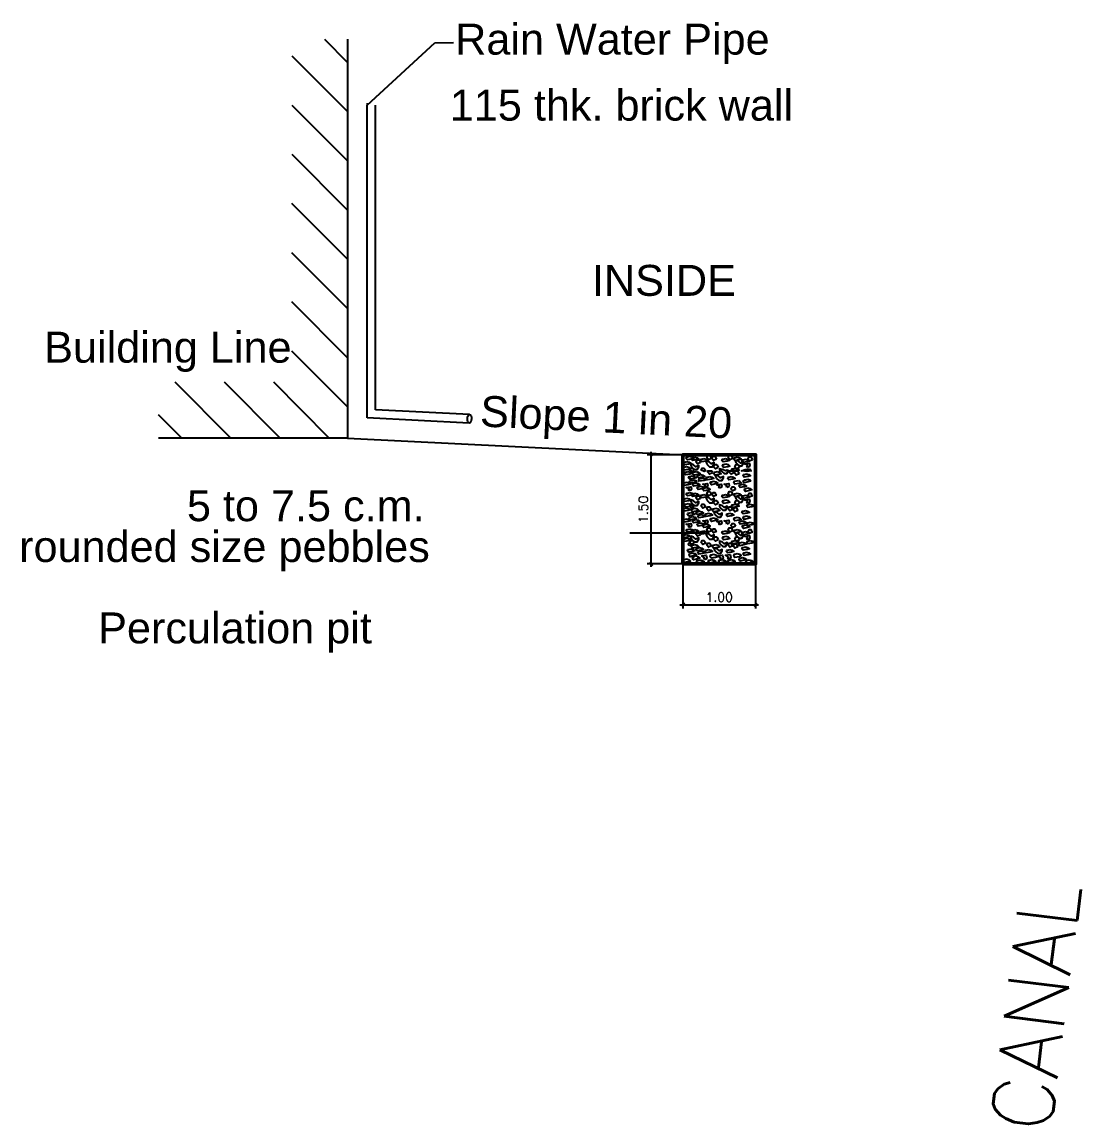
# Model space of a CAD drawing. Header units: metres. Extents: x 6804 to 7881, y 412 to 705.
# Drawn here: x 6924.41 to 6959.36, y 510.77 to 547.12 of the extents above; entities that cross this region are included whole.
import ezdxf

# ---------------------------------------------------------------- set-up
doc = ezdxf.new("R2010")
doc.units = ezdxf.units.M
doc.header["$LTSCALE"] = 5
doc.header["$PDSIZE"] = -1
doc.linetypes.add('CENTER', pattern=[2, 1.25, -0.25, 0.25, -0.25])
doc.layers.get('0').update_dxf_attribs({"color": 8, "linetype": 'CONTINUOUS'})
doc.layers.get('DEFPOINTS').update_dxf_attribs({"color": 8, "linetype": 'CONTINUOUS'})
doc.layers.add('FLOOR-GROUND', color=8, linetype='CONTINUOUS', lineweight=50)
doc.layers.add('S.NO', color=6, linetype='CONTINUOUS')
doc.styles.add('RS', font='romans.shx')
doc.styles.get("Standard").update_dxf_attribs({"font": 'arial.ttf'})
doc.dimstyles.new('my1', dxfattribs={"dimtxt": 0.3, "dimasz": 0.1, "dimexe": 0.12, "dimexo": 0.5, "dimgap": 0.1, "dimtad": 1, "dimtoh": 1, "dimzin": 3, "dimdsep": 46, "dimtxsty": 'RS', "dimblk": 'OBLIQUE', "dimcen": 0.09, "dimdle": 0.1, "dimclrd": 8, "dimclre": 8, "dimclrt": 4, "dimadec": 0, "dimazin": 0, "dimtfac": 1, "dimtofl": 0, "dimtmove": 0, "dimatfit": 3, "dimldrblk": 'OBLIQUE', "dimfxl": 0, "dimtolj": 1, "dimtzin": 0, "dimarcsym": 0})

# ---------------------------------------------------------------- blocks, each defined once
blk = doc.blocks.new('_Oblique')
at = {"color": 0, "linetype": 'ByBlock', "lineweight": -2}
blk.add_line((-0.5, -0.5), (0.5, 0.5), dxfattribs=at)
blk = doc.blocks.new('*D68')
at = {"color": 8, "lineweight": -2, "ltscale": 7}
for p, q in [((6946.221, 529.728), (6946.221, 527.776)), ((6948.621, 529.933), (6948.621, 527.776)), ((6946.121, 527.896), (6948.721, 527.896))]:
    blk.add_line(p, q, dxfattribs=at)
at = {"layer": 'DEFPOINTS', "color": 0, "ltscale": 7}
for p in [(6948.621, 530.433), (6946.221, 530.228), (6948.621, 527.896)]:
    blk.add_point(p, dxfattribs=at)
at = {"color": 8, "lineweight": -2, "ltscale": 7, "xscale": 0.1, "yscale": 0.1, "zscale": 0.1, "rotation": 180}
blk.add_blockref('_Oblique', (6946.221, 527.896), dxfattribs=at)
at = {"color": 8, "lineweight": -2, "ltscale": 7, "xscale": 0.1, "yscale": 0.1, "zscale": 0.1}
blk.add_blockref('_Oblique', (6948.621, 527.896), dxfattribs=at)
at = {"color": 4, "ltscale": 7, "insert": (6947.421, 528.146), "char_height": 0.3, "attachment_point": 5, "style": 'RS'}
blk.add_mtext('\\A1;1.00', dxfattribs=at)
blk = doc.blocks.new('*D69')
at = {"color": 8, "lineweight": -2, "ltscale": 7}
for p, q in [((6945.163, 532.943), (6945.163, 529.143)), ((6946.653, 532.843), (6945.043, 532.843)), ((6946.653, 529.243), (6945.043, 529.243))]:
    blk.add_line(p, q, dxfattribs=at)
at = {"layer": 'DEFPOINTS', "color": 0, "ltscale": 7}
for p in [(6947.153, 532.843), (6945.163, 529.243), (6947.153, 529.243)]:
    blk.add_point(p, dxfattribs=at)
at = {"color": 8, "lineweight": -2, "ltscale": 7, "xscale": 0.1, "yscale": 0.1, "zscale": 0.1}
for p, rotation in [((6945.163, 532.843), 90), ((6945.163, 529.243), 270)]:
    blk.add_blockref('_Oblique', p, dxfattribs=dict(at, rotation=rotation))
at = {"color": 4, "ltscale": 7, "insert": (6944.913, 531.043), "char_height": 0.3, "attachment_point": 5, "rotation": 90, "style": 'RS'}
blk.add_mtext('\\A1;1.50', dxfattribs=at)

msp = doc.modelspace()

# ---------------------------------------------------------------- hatches: boundary and pattern name
at = {"ltscale": 7}
h = msp.add_hatch(dxfattribs=at)
h.set_pattern_fill('ANSI31', scale=9.186134, angle=90, style=0)
h.set_pattern_definition([(135, (781.9542, 4306.9871), (-0.81194722, -0.81194722), [])])
h.paths.add_polyline_path([(6935.149, 546.551), (6933.311, 546.551), (6933.311, 535.234), (6928.912, 535.234), (6928.912, 533.397), (6935.149, 533.397)])

# ---------------------------------------------------------------- linework, layer by layer
at = {"color": 7, "ltscale": 7}
for p, q in [((6935.149, 546.551), (6935.149, 533.397)), ((6935.149, 533.397), (6928.912, 533.397)), ((6935.149, 533.397), (6946.221, 532.843)), ((6946.221, 529.243), (6946.221, 532.843)), ((6946.221, 532.843), (6948.561, 532.843)), ((6948.621, 529.243), (6948.621, 532.843)), ((6946.221, 529.243), (6948.561, 529.243))]:
    msp.add_line(p, q, dxfattribs=at)
at = {"color": 7}
for p, q in [((6935.796, 534.115), (6935.796, 544.376)), ((6935.796, 534.06), (6935.796, 544.376)), ((6936.078, 534.327), (6936.078, 544.376)), ((6939.168, 533.891), (6935.796, 534.06)), ((6939.182, 534.172), (6936.078, 534.327)), ((6946.475, 532.096), (6946.429, 532.132)), ((6946.475, 532.096), (6946.429, 532.06)), ((6946.948, 530.254), (6944.473, 530.254))]:
    msp.add_line(p, q, dxfattribs=at)
for points in [[(6946.356, 532.624), (6946.429, 532.602), (6946.489, 532.556), (6946.412, 532.534), (6946.28, 532.51), (6946.243, 532.556), (6946.26, 532.602), (6946.28, 532.602)], [(6946.356, 532.624), (6946.429, 532.602), (6946.489, 532.556), (6946.412, 532.534), (6946.28, 532.51), (6946.243, 532.556), (6946.26, 532.602), (6946.28, 532.602)], [(6946.446, 532.793), (6946.519, 532.771), (6946.579, 532.725), (6946.502, 532.703), (6946.37, 532.679), (6946.333, 532.725), (6946.35, 532.771), (6946.37, 532.771)], [(6946.446, 532.793), (6946.519, 532.771), (6946.579, 532.725), (6946.502, 532.703), (6946.37, 532.679), (6946.333, 532.725), (6946.35, 532.771), (6946.37, 532.771)], [(6946.615, 532.769), (6946.689, 532.747), (6946.748, 532.701), (6946.672, 532.679), (6946.539, 532.655), (6946.502, 532.701), (6946.519, 532.747), (6946.539, 532.747)], [(6946.615, 532.769), (6946.689, 532.747), (6946.748, 532.701), (6946.672, 532.679), (6946.539, 532.655), (6946.502, 532.701), (6946.519, 532.747), (6946.539, 532.747)], [(6946.804, 532.587), (6946.708, 532.543), (6946.652, 532.611), (6946.691, 532.679), (6946.748, 532.679), (6946.765, 532.657)], [(6946.804, 532.587), (6946.708, 532.543), (6946.652, 532.611), (6946.691, 532.679), (6946.748, 532.679), (6946.765, 532.657)], [(6946.917, 532.725), (6946.991, 532.703), (6947.05, 532.657), (6946.974, 532.635), (6946.841, 532.611), (6946.804, 532.657), (6946.821, 532.703), (6946.841, 532.703)], [(6946.917, 532.725), (6946.991, 532.703), (6947.05, 532.657), (6946.974, 532.635), (6946.841, 532.611), (6946.804, 532.657), (6946.821, 532.703), (6946.841, 532.703)], [(6947.027, 532.519), (6947.103, 532.451), (6947.196, 532.451), (6947.253, 532.541), (6947.253, 532.587), (6947.16, 532.541), (6947.084, 532.609), (6946.991, 532.633), (6946.991, 532.587), (6947.01, 532.541)], [(6947.027, 532.519), (6947.103, 532.451), (6947.196, 532.451), (6947.253, 532.541), (6947.253, 532.587), (6947.16, 532.541), (6947.084, 532.609), (6946.991, 532.633), (6946.991, 532.587), (6947.01, 532.541)], [(6947.16, 532.725), (6947.064, 532.681), (6947.007, 532.749), (6947.047, 532.817), (6947.103, 532.817), (6947.12, 532.795)], [(6947.16, 532.725), (6947.064, 532.681), (6947.007, 532.749), (6947.047, 532.817), (6947.103, 532.817), (6947.12, 532.795)], [(6947.329, 532.701), (6947.233, 532.657), (6947.177, 532.725), (6947.216, 532.793), (6947.273, 532.793), (6947.29, 532.771)], [(6947.329, 532.701), (6947.233, 532.657), (6947.177, 532.725), (6947.216, 532.793), (6947.273, 532.793), (6947.29, 532.771)], [(6947.623, 532.725), (6947.696, 532.703), (6947.755, 532.657), (6947.679, 532.635), (6947.546, 532.611), (6947.51, 532.657), (6947.527, 532.703), (6947.546, 532.703)], [(6947.623, 532.725), (6947.696, 532.703), (6947.755, 532.657), (6947.679, 532.635), (6947.546, 532.611), (6947.51, 532.657), (6947.527, 532.703), (6947.546, 532.703)], [(6947.865, 532.725), (6947.769, 532.681), (6947.713, 532.749), (6947.752, 532.817), (6947.809, 532.817), (6947.826, 532.795)], [(6947.865, 532.725), (6947.769, 532.681), (6947.713, 532.749), (6947.752, 532.817), (6947.809, 532.817), (6947.826, 532.795)], [(6948.018, 532.769), (6948.091, 532.747), (6948.15, 532.701), (6948.074, 532.679), (6947.941, 532.655), (6947.905, 532.701), (6947.922, 532.747), (6947.941, 532.747)], [(6948.018, 532.769), (6948.091, 532.747), (6948.15, 532.701), (6948.074, 532.679), (6947.941, 532.655), (6947.905, 532.701), (6947.922, 532.747), (6947.941, 532.747)], [(6947.998, 532.543), (6948.074, 532.475), (6948.167, 532.475), (6948.224, 532.565), (6948.224, 532.611), (6948.13, 532.565), (6948.054, 532.633), (6947.961, 532.657), (6947.961, 532.611), (6947.981, 532.565)], [(6947.998, 532.543), (6948.074, 532.475), (6948.167, 532.475), (6948.224, 532.565), (6948.224, 532.611), (6948.13, 532.565), (6948.054, 532.633), (6947.961, 532.657), (6947.961, 532.611), (6947.981, 532.565)], [(6948.283, 532.701), (6948.356, 532.679), (6948.415, 532.633), (6948.339, 532.611), (6948.207, 532.587), (6948.17, 532.633), (6948.187, 532.679), (6948.207, 532.679)], [(6948.283, 532.701), (6948.356, 532.679), (6948.415, 532.633), (6948.339, 532.611), (6948.207, 532.587), (6948.17, 532.633), (6948.187, 532.679), (6948.207, 532.679)], [(6948.353, 532.427), (6948.336, 532.473), (6948.353, 532.497), (6948.26, 532.541), (6948.41, 532.565), (6948.43, 532.497), (6948.41, 532.451)], [(6948.353, 532.427), (6948.336, 532.473), (6948.353, 532.497), (6948.26, 532.541), (6948.41, 532.565), (6948.43, 532.497), (6948.41, 532.451)], [(6948.519, 532.679), (6948.423, 532.635), (6948.367, 532.703), (6948.406, 532.771), (6948.463, 532.771), (6948.48, 532.749)], [(6948.519, 532.679), (6948.423, 532.635), (6948.367, 532.703), (6948.406, 532.771), (6948.463, 532.771), (6948.48, 532.749)], [(6946.338, 532.452), (6946.412, 532.431), (6946.471, 532.385), (6946.395, 532.363), (6946.262, 532.339), (6946.225, 532.385), (6946.242, 532.431), (6946.262, 532.431)], [(6946.389, 532.297), (6946.463, 532.275), (6946.522, 532.229), (6946.446, 532.207), (6946.313, 532.183), (6946.276, 532.229), (6946.293, 532.275), (6946.313, 532.275)], [(6946.595, 532.313), (6946.54, 532.289), (6946.443, 532.337), (6946.483, 532.405), (6946.539, 532.405), (6946.556, 532.383)], [(6946.595, 532.313), (6946.54, 532.289), (6946.443, 532.337), (6946.483, 532.405), (6946.539, 532.405), (6946.556, 532.383)], [(6946.519, 532.427), (6946.595, 532.359), (6946.689, 532.359), (6946.745, 532.449), (6946.745, 532.495), (6946.652, 532.449), (6946.576, 532.517), (6946.483, 532.541), (6946.483, 532.495), (6946.502, 532.449)], [(6946.519, 532.427), (6946.595, 532.359), (6946.689, 532.359), (6946.745, 532.449), (6946.745, 532.495), (6946.652, 532.449), (6946.576, 532.517), (6946.483, 532.541), (6946.483, 532.495), (6946.502, 532.449)], [(6946.656, 532.287), (6946.729, 532.265), (6946.788, 532.219), (6946.712, 532.197), (6946.579, 532.173), (6946.543, 532.219), (6946.56, 532.265), (6946.579, 532.265)], [(6946.656, 532.287), (6946.729, 532.265), (6946.788, 532.219), (6946.712, 532.197), (6946.579, 532.173), (6946.543, 532.219), (6946.56, 532.265), (6946.579, 532.265)], [(6946.808, 532.197), (6946.881, 532.175), (6946.941, 532.129), (6946.864, 532.107), (6946.732, 532.083), (6946.695, 532.129), (6946.712, 532.175), (6946.732, 532.175)], [(6946.808, 532.197), (6946.881, 532.175), (6946.941, 532.129), (6946.864, 532.107), (6946.732, 532.083), (6946.695, 532.129), (6946.712, 532.175), (6946.732, 532.175)], [(6946.974, 532.313), (6946.918, 532.289), (6946.821, 532.337), (6946.861, 532.405), (6946.917, 532.405), (6946.934, 532.383)], [(6946.974, 532.313), (6946.918, 532.289), (6946.821, 532.337), (6946.861, 532.405), (6946.917, 532.405), (6946.934, 532.383)], [(6947.2, 532.243), (6947.104, 532.199), (6947.048, 532.267), (6947.047, 532.315), (6947.103, 532.315), (6947.161, 532.313)], [(6947.2, 532.243), (6947.104, 532.199), (6947.048, 532.267), (6947.047, 532.315), (6947.103, 532.315), (6947.161, 532.313)], [(6947.388, 532.427), (6947.292, 532.383), (6947.236, 532.451), (6947.276, 532.519), (6947.332, 532.519), (6947.349, 532.497)], [(6947.388, 532.427), (6947.292, 532.383), (6947.236, 532.451), (6947.276, 532.519), (6947.332, 532.519), (6947.349, 532.497)], [(6947.353, 532.287), (6947.426, 532.265), (6947.485, 532.219), (6947.409, 532.197), (6947.276, 532.173), (6947.24, 532.219), (6947.257, 532.265), (6947.276, 532.265)], [(6947.353, 532.287), (6947.426, 532.265), (6947.485, 532.219), (6947.409, 532.197), (6947.276, 532.173), (6947.24, 532.219), (6947.257, 532.265), (6947.276, 532.265)], [(6947.502, 532.289), (6947.578, 532.221), (6947.672, 532.221), (6947.728, 532.311), (6947.687, 532.337), (6947.635, 532.311), (6947.518, 532.359), (6947.425, 532.383), (6947.425, 532.337), (6947.485, 532.311)], [(6947.502, 532.289), (6947.578, 532.221), (6947.672, 532.221), (6947.728, 532.311), (6947.687, 532.337), (6947.635, 532.311), (6947.518, 532.359), (6947.425, 532.383), (6947.425, 532.337), (6947.485, 532.311)], [(6947.642, 532.541), (6947.716, 532.519), (6947.775, 532.473), (6947.699, 532.451), (6947.566, 532.427), (6947.529, 532.473), (6947.546, 532.519), (6947.566, 532.519)], [(6947.642, 532.541), (6947.716, 532.519), (6947.775, 532.473), (6947.699, 532.451), (6947.566, 532.427), (6947.529, 532.473), (6947.546, 532.519), (6947.566, 532.519)], [(6947.906, 532.243), (6947.81, 532.199), (6947.753, 532.267), (6947.752, 532.315), (6947.809, 532.315), (6947.866, 532.313)], [(6947.906, 532.243), (6947.81, 532.199), (6947.753, 532.267), (6947.752, 532.315), (6947.809, 532.315), (6947.866, 532.313)], [(6947.941, 532.405), (6948.015, 532.383), (6948.074, 532.337), (6947.998, 532.315), (6947.906, 532.311), (6947.829, 532.337), (6947.845, 532.383), (6947.865, 532.383)], [(6947.941, 532.405), (6948.015, 532.383), (6948.074, 532.337), (6947.998, 532.315), (6947.906, 532.311), (6947.829, 532.337), (6947.845, 532.383), (6947.865, 532.383)], [(6948.075, 532.219), (6947.979, 532.175), (6947.923, 532.243), (6947.962, 532.311), (6948.019, 532.311), (6948.036, 532.289)], [(6948.075, 532.219), (6947.979, 532.175), (6947.923, 532.243), (6947.962, 532.311), (6948.019, 532.311), (6948.036, 532.289)], [(6948.094, 532.427), (6947.998, 532.383), (6947.941, 532.451), (6947.981, 532.519), (6948.037, 532.519), (6948.054, 532.497)], [(6948.094, 532.427), (6947.998, 532.383), (6947.941, 532.451), (6947.981, 532.519), (6948.037, 532.519), (6948.054, 532.497)], [(6948.376, 532.382), (6948.449, 532.36), (6948.374, 532.337), (6948.473, 532.312), (6948.34, 532.288), (6948.158, 532.314), (6948.28, 532.36), (6948.299, 532.36)], [(6948.323, 532.219), (6948.397, 532.197), (6948.456, 532.151), (6948.38, 532.129), (6948.247, 532.105), (6948.21, 532.151), (6948.227, 532.197), (6948.247, 532.197)], [(6948.323, 532.219), (6948.397, 532.197), (6948.456, 532.151), (6948.38, 532.129), (6948.247, 532.105), (6948.21, 532.151), (6948.227, 532.197), (6948.247, 532.197)], [(6946.34, 531.943), (6946.413, 531.921), (6946.472, 531.875), (6946.396, 531.853), (6946.263, 531.829), (6946.227, 531.875), (6946.244, 531.921), (6946.263, 531.921)], [(6946.523, 532.151), (6946.596, 532.129), (6946.656, 532.083), (6946.579, 532.061), (6946.447, 532.037), (6946.41, 532.083), (6946.427, 532.129), (6946.447, 532.129)], [(6946.523, 532.151), (6946.596, 532.129), (6946.656, 532.083), (6946.579, 532.061), (6946.447, 532.037), (6946.41, 532.083), (6946.427, 532.129), (6946.447, 532.129)], [(6946.579, 532.017), (6946.653, 531.995), (6946.672, 531.949), (6946.595, 531.927), (6946.463, 531.903), (6946.426, 531.949), (6946.484, 531.995), (6946.503, 531.995)], [(6946.579, 532.017), (6946.653, 531.995), (6946.672, 531.949), (6946.595, 531.927), (6946.463, 531.903), (6946.426, 531.949), (6946.484, 531.995), (6946.503, 531.995)], [(6946.652, 531.923), (6946.725, 531.901), (6946.785, 531.855), (6946.708, 531.833), (6946.576, 531.809), (6946.539, 531.855), (6946.556, 531.901), (6946.576, 531.901)], [(6946.652, 531.923), (6946.725, 531.901), (6946.785, 531.855), (6946.708, 531.833), (6946.576, 531.809), (6946.539, 531.855), (6946.556, 531.901), (6946.576, 531.901)], [(6946.864, 532.083), (6946.938, 532.061), (6946.997, 532.015), (6946.921, 531.993), (6946.748, 531.969), (6946.752, 532.015), (6946.769, 532.061), (6946.788, 532.061)], [(6946.864, 532.083), (6946.938, 532.061), (6946.997, 532.015), (6946.921, 531.993), (6946.748, 531.969), (6946.752, 532.015), (6946.769, 532.061), (6946.788, 532.061)], [(6946.971, 531.763), (6946.954, 531.809), (6946.971, 531.833), (6946.878, 531.877), (6947.027, 531.901), (6947.047, 531.833), (6947.027, 531.787)], [(6946.971, 531.763), (6946.954, 531.809), (6946.971, 531.833), (6946.878, 531.877), (6947.027, 531.901), (6947.047, 531.833), (6947.027, 531.787)], [(6947.107, 532.129), (6947.181, 532.107), (6947.24, 532.061), (6947.164, 532.039), (6947.031, 532.015), (6946.994, 532.061), (6947.011, 532.107), (6947.031, 532.107)], [(6947.107, 532.129), (6947.181, 532.107), (6947.24, 532.061), (6947.164, 532.039), (6947.031, 532.015), (6946.994, 532.061), (6947.011, 532.107), (6947.031, 532.107)], [(6947.236, 531.971), (6947.309, 531.949), (6947.369, 531.903), (6947.292, 531.881), (6947.16, 531.857), (6947.123, 531.903), (6947.14, 531.949), (6947.16, 531.949)], [(6947.236, 531.971), (6947.309, 531.949), (6947.369, 531.903), (6947.292, 531.881), (6947.16, 531.857), (6947.123, 531.903), (6947.14, 531.949), (6947.16, 531.949)], [(6947.333, 532.061), (6947.409, 531.993), (6947.502, 531.993), (6947.559, 532.083), (6947.559, 532.129), (6947.466, 532.083), (6947.389, 532.151), (6947.296, 532.175), (6947.296, 532.129), (6947.316, 532.083)], [(6947.333, 532.061), (6947.409, 531.993), (6947.502, 531.993), (6947.559, 532.083), (6947.559, 532.129), (6947.466, 532.083), (6947.389, 532.151), (6947.296, 532.175), (6947.296, 532.129), (6947.316, 532.083)], [(6947.429, 531.74), (6947.412, 531.786), (6947.429, 531.81), (6947.336, 531.854), (6947.485, 531.878), (6947.505, 531.81), (6947.485, 531.764)], [(6947.429, 531.74), (6947.412, 531.786), (6947.429, 531.81), (6947.336, 531.854), (6947.485, 531.878), (6947.505, 531.81), (6947.485, 531.764)], [(6947.676, 531.763), (6947.659, 531.809), (6947.676, 531.833), (6947.583, 531.877), (6947.733, 531.901), (6947.752, 531.833), (6947.733, 531.787)], [(6947.676, 531.763), (6947.659, 531.809), (6947.676, 531.833), (6947.583, 531.877), (6947.733, 531.901), (6947.752, 531.833), (6947.733, 531.787)], [(6947.813, 532.129), (6947.886, 532.107), (6947.945, 532.061), (6947.869, 532.039), (6947.736, 532.015), (6947.7, 532.061), (6947.717, 532.107), (6947.736, 532.107)], [(6947.813, 532.129), (6947.886, 532.107), (6947.945, 532.061), (6947.869, 532.039), (6947.736, 532.015), (6947.7, 532.061), (6947.717, 532.107), (6947.736, 532.107)], [(6948.058, 531.991), (6948.091, 531.969), (6948.15, 531.923), (6948.074, 531.901), (6947.941, 531.877), (6947.905, 531.923), (6947.922, 531.969), (6947.941, 531.969)], [(6948.058, 531.991), (6948.091, 531.969), (6948.15, 531.923), (6948.074, 531.901), (6947.941, 531.877), (6947.905, 531.923), (6947.922, 531.969), (6947.941, 531.969)], [(6948.187, 531.879), (6948.26, 531.857), (6948.32, 531.811), (6948.243, 531.789), (6948.111, 531.765), (6948.074, 531.811), (6948.091, 531.857), (6948.111, 531.857)], [(6948.187, 531.879), (6948.26, 531.857), (6948.32, 531.811), (6948.243, 531.789), (6948.111, 531.765), (6948.074, 531.811), (6948.091, 531.857), (6948.111, 531.857)], [(6948.36, 532.037), (6948.433, 532.015), (6948.452, 531.969), (6948.376, 531.947), (6948.243, 531.923), (6948.207, 531.969), (6948.264, 532.015), (6948.284, 532.015)], [(6948.36, 532.037), (6948.433, 532.015), (6948.452, 531.969), (6948.376, 531.947), (6948.243, 531.923), (6948.207, 531.969), (6948.264, 532.015), (6948.284, 532.015)], [(6946.423, 531.65), (6946.406, 531.696), (6946.423, 531.72), (6946.33, 531.763), (6946.48, 531.787), (6946.5, 531.72), (6946.48, 531.674)], [(6946.423, 531.65), (6946.406, 531.696), (6946.423, 531.72), (6946.33, 531.763), (6946.48, 531.787), (6946.5, 531.72), (6946.48, 531.674)], [(6946.446, 531.604), (6946.519, 531.582), (6946.579, 531.536), (6946.502, 531.514), (6946.37, 531.49), (6946.333, 531.536), (6946.35, 531.582), (6946.37, 531.582)], [(6946.446, 531.604), (6946.519, 531.582), (6946.579, 531.536), (6946.502, 531.514), (6946.37, 531.49), (6946.333, 531.536), (6946.35, 531.582), (6946.37, 531.582)], [(6946.615, 531.58), (6946.689, 531.558), (6946.748, 531.512), (6946.672, 531.49), (6946.539, 531.466), (6946.502, 531.512), (6946.519, 531.558), (6946.539, 531.558)], [(6946.615, 531.58), (6946.689, 531.558), (6946.748, 531.512), (6946.672, 531.49), (6946.539, 531.466), (6946.502, 531.512), (6946.519, 531.558), (6946.539, 531.558)], [(6946.804, 531.398), (6946.708, 531.354), (6946.652, 531.422), (6946.691, 531.49), (6946.748, 531.49), (6946.765, 531.468)], [(6946.804, 531.398), (6946.708, 531.354), (6946.652, 531.422), (6946.691, 531.49), (6946.748, 531.49), (6946.765, 531.468)], [(6946.804, 531.811), (6946.878, 531.789), (6946.937, 531.743), (6946.861, 531.722), (6946.728, 531.698), (6946.691, 531.743), (6946.708, 531.789), (6946.728, 531.789)], [(6946.804, 531.811), (6946.878, 531.789), (6946.937, 531.743), (6946.861, 531.722), (6946.728, 531.698), (6946.691, 531.743), (6946.708, 531.789), (6946.728, 531.789)], [(6946.917, 531.536), (6946.991, 531.514), (6947.05, 531.468), (6946.974, 531.446), (6946.841, 531.422), (6946.804, 531.468), (6946.821, 531.514), (6946.841, 531.514)], [(6946.917, 531.536), (6946.991, 531.514), (6947.05, 531.468), (6946.974, 531.446), (6946.841, 531.422), (6946.804, 531.468), (6946.821, 531.514), (6946.841, 531.514)], [(6946.993, 531.765), (6947.067, 531.743), (6947.126, 531.698), (6947.05, 531.676), (6946.917, 531.652), (6946.88, 531.698), (6946.897, 531.743), (6946.917, 531.743)], [(6946.993, 531.765), (6947.067, 531.743), (6947.126, 531.698), (6947.05, 531.676), (6946.917, 531.652), (6946.88, 531.698), (6946.897, 531.743), (6946.917, 531.743)], [(6947.16, 531.536), (6947.064, 531.492), (6947.007, 531.56), (6947.047, 531.628), (6947.103, 531.628), (6947.12, 531.606)], [(6947.16, 531.536), (6947.064, 531.492), (6947.007, 531.56), (6947.047, 531.628), (6947.103, 531.628), (6947.12, 531.606)], [(6947.329, 531.512), (6947.233, 531.468), (6947.177, 531.536), (6947.216, 531.604), (6947.273, 531.604), (6947.29, 531.582)], [(6947.329, 531.512), (6947.233, 531.468), (6947.177, 531.536), (6947.216, 531.604), (6947.273, 531.604), (6947.29, 531.582)], [(6947.623, 531.536), (6947.696, 531.514), (6947.755, 531.468), (6947.679, 531.446), (6947.546, 531.422), (6947.51, 531.468), (6947.527, 531.514), (6947.546, 531.514)], [(6947.623, 531.536), (6947.696, 531.514), (6947.755, 531.468), (6947.679, 531.446), (6947.546, 531.422), (6947.51, 531.468), (6947.527, 531.514), (6947.546, 531.514)], [(6947.865, 531.536), (6947.769, 531.492), (6947.713, 531.56), (6947.752, 531.628), (6947.809, 531.628), (6947.826, 531.606)], [(6947.865, 531.536), (6947.769, 531.492), (6947.713, 531.56), (6947.752, 531.628), (6947.809, 531.628), (6947.826, 531.606)], [(6947.961, 531.696), (6947.865, 531.652), (6947.809, 531.72), (6947.848, 531.787), (6947.905, 531.787), (6947.922, 531.765)], [(6947.961, 531.696), (6947.865, 531.652), (6947.809, 531.72), (6947.848, 531.787), (6947.905, 531.787), (6947.922, 531.765)], [(6948.018, 531.58), (6948.091, 531.558), (6948.15, 531.512), (6948.074, 531.49), (6947.941, 531.466), (6947.905, 531.512), (6947.922, 531.558), (6947.941, 531.558)], [(6948.018, 531.58), (6948.091, 531.558), (6948.15, 531.512), (6948.074, 531.49), (6947.941, 531.466), (6947.905, 531.512), (6947.922, 531.558), (6947.941, 531.558)], [(6947.998, 531.354), (6948.074, 531.286), (6948.167, 531.286), (6948.224, 531.376), (6948.224, 531.422), (6948.13, 531.376), (6948.054, 531.444), (6947.961, 531.468), (6947.961, 531.422), (6947.981, 531.376)], [(6947.998, 531.354), (6948.074, 531.286), (6948.167, 531.286), (6948.224, 531.376), (6948.224, 531.422), (6948.13, 531.376), (6948.054, 531.444), (6947.961, 531.468), (6947.961, 531.422), (6947.981, 531.376)], [(6948.283, 531.512), (6948.356, 531.49), (6948.415, 531.444), (6948.339, 531.422), (6948.207, 531.398), (6948.17, 531.444), (6948.187, 531.49), (6948.207, 531.49)], [(6948.283, 531.512), (6948.356, 531.49), (6948.415, 531.444), (6948.339, 531.422), (6948.207, 531.398), (6948.17, 531.444), (6948.187, 531.49), (6948.207, 531.49)], [(6948.363, 531.751), (6948.436, 531.729), (6948.496, 531.683), (6948.42, 531.661), (6948.287, 531.637), (6948.25, 531.683), (6948.267, 531.729), (6948.287, 531.729)], [(6948.519, 531.49), (6948.423, 531.446), (6948.367, 531.514), (6948.406, 531.582), (6948.463, 531.582), (6948.48, 531.56)], [(6948.519, 531.49), (6948.423, 531.446), (6948.367, 531.514), (6948.406, 531.582), (6948.463, 531.582), (6948.48, 531.56)], [(6946.355, 531.414), (6946.429, 531.392), (6946.488, 531.346), (6946.412, 531.324), (6946.279, 531.3), (6946.243, 531.346), (6946.259, 531.392), (6946.279, 531.392)], [(6946.355, 531.414), (6946.429, 531.392), (6946.488, 531.346), (6946.412, 531.324), (6946.279, 531.3), (6946.243, 531.346), (6946.259, 531.392), (6946.279, 531.392)], [(6946.392, 531.232), (6946.465, 531.21), (6946.525, 531.164), (6946.449, 531.142), (6946.316, 531.118), (6946.279, 531.164), (6946.296, 531.21), (6946.316, 531.21)], [(6946.392, 531.232), (6946.465, 531.21), (6946.525, 531.164), (6946.449, 531.142), (6946.316, 531.118), (6946.279, 531.164), (6946.296, 531.21), (6946.316, 531.21)], [(6946.595, 531.124), (6946.5, 531.08), (6946.443, 531.148), (6946.483, 531.216), (6946.539, 531.216), (6946.556, 531.194)], [(6946.595, 531.124), (6946.5, 531.08), (6946.443, 531.148), (6946.483, 531.216), (6946.539, 531.216), (6946.556, 531.194)], [(6946.519, 531.238), (6946.595, 531.17), (6946.689, 531.17), (6946.745, 531.26), (6946.745, 531.306), (6946.652, 531.26), (6946.576, 531.328), (6946.483, 531.352), (6946.483, 531.306), (6946.502, 531.26)], [(6946.519, 531.238), (6946.595, 531.17), (6946.689, 531.17), (6946.745, 531.26), (6946.745, 531.306), (6946.652, 531.26), (6946.576, 531.328), (6946.483, 531.352), (6946.483, 531.306), (6946.502, 531.26)], [(6946.974, 531.124), (6946.878, 531.08), (6946.821, 531.148), (6946.861, 531.216), (6946.917, 531.216), (6946.934, 531.194)], [(6946.974, 531.124), (6946.878, 531.08), (6946.821, 531.148), (6946.861, 531.216), (6946.917, 531.216), (6946.934, 531.194)], [(6947.027, 531.33), (6947.103, 531.262), (6947.196, 531.262), (6947.253, 531.352), (6947.253, 531.398), (6947.16, 531.352), (6947.084, 531.42), (6946.991, 531.444), (6946.991, 531.398), (6947.01, 531.352)], [(6947.027, 531.33), (6947.103, 531.262), (6947.196, 531.262), (6947.253, 531.352), (6947.253, 531.398), (6947.16, 531.352), (6947.084, 531.42), (6946.991, 531.444), (6946.991, 531.398), (6947.01, 531.352)], [(6947.16, 531.034), (6947.064, 530.99), (6947.007, 531.058), (6947.047, 531.126), (6947.103, 531.126), (6947.12, 531.104)], [(6947.16, 531.034), (6947.064, 530.99), (6947.007, 531.058), (6947.047, 531.126), (6947.103, 531.126), (6947.12, 531.104)], [(6947.388, 531.238), (6947.292, 531.194), (6947.236, 531.262), (6947.276, 531.33), (6947.332, 531.33), (6947.349, 531.308)], [(6947.388, 531.238), (6947.292, 531.194), (6947.236, 531.262), (6947.276, 531.33), (6947.332, 531.33), (6947.349, 531.308)], [(6947.462, 531.08), (6947.538, 531.012), (6947.631, 531.012), (6947.687, 531.102), (6947.687, 531.148), (6947.594, 531.102), (6947.518, 531.17), (6947.425, 531.194), (6947.425, 531.148), (6947.445, 531.102)], [(6947.462, 531.08), (6947.538, 531.012), (6947.631, 531.012), (6947.687, 531.102), (6947.687, 531.148), (6947.594, 531.102), (6947.518, 531.17), (6947.425, 531.194), (6947.425, 531.148), (6947.445, 531.102)], [(6947.642, 531.352), (6947.716, 531.33), (6947.775, 531.284), (6947.699, 531.262), (6947.566, 531.238), (6947.529, 531.284), (6947.546, 531.33), (6947.566, 531.33)], [(6947.642, 531.352), (6947.716, 531.33), (6947.775, 531.284), (6947.699, 531.262), (6947.566, 531.238), (6947.529, 531.284), (6947.546, 531.33), (6947.566, 531.33)], [(6947.865, 531.034), (6947.769, 530.99), (6947.713, 531.058), (6947.752, 531.126), (6947.809, 531.126), (6947.826, 531.104)], [(6947.865, 531.034), (6947.769, 530.99), (6947.713, 531.058), (6947.752, 531.126), (6947.809, 531.126), (6947.826, 531.104)], [(6947.941, 531.216), (6948.015, 531.194), (6948.074, 531.148), (6947.998, 531.126), (6947.865, 531.102), (6947.829, 531.148), (6947.845, 531.194), (6947.865, 531.194)], [(6947.941, 531.216), (6948.015, 531.194), (6948.074, 531.148), (6947.998, 531.126), (6947.865, 531.102), (6947.829, 531.148), (6947.845, 531.194), (6947.865, 531.194)], [(6948.035, 531.01), (6947.939, 530.966), (6947.882, 531.034), (6947.922, 531.102), (6947.978, 531.102), (6947.995, 531.08)], [(6948.035, 531.01), (6947.939, 530.966), (6947.882, 531.034), (6947.922, 531.102), (6947.978, 531.102), (6947.995, 531.08)], [(6948.094, 531.238), (6947.998, 531.194), (6947.941, 531.262), (6947.981, 531.33), (6948.037, 531.33), (6948.054, 531.308)], [(6948.094, 531.238), (6947.998, 531.194), (6947.941, 531.262), (6947.981, 531.33), (6948.037, 531.33), (6948.054, 531.308)], [(6948.353, 531.238), (6948.336, 531.284), (6948.353, 531.308), (6948.26, 531.352), (6948.41, 531.376), (6948.43, 531.308), (6948.41, 531.262)], [(6948.353, 531.238), (6948.336, 531.284), (6948.353, 531.308), (6948.26, 531.352), (6948.41, 531.376), (6948.43, 531.308), (6948.41, 531.262)], [(6948.446, 531.216), (6948.519, 531.194), (6948.578, 531.148), (6948.502, 531.126), (6948.369, 531.102), (6948.333, 531.148), (6948.35, 531.194), (6948.369, 531.194)], [(6948.446, 531.216), (6948.519, 531.194), (6948.578, 531.148), (6948.502, 531.126), (6948.369, 531.102), (6948.333, 531.148), (6948.35, 531.194), (6948.369, 531.194)], [(6946.336, 531.096), (6946.409, 531.074), (6946.468, 531.028), (6946.392, 531.006), (6946.259, 530.982), (6946.223, 531.028), (6946.24, 531.074), (6946.259, 531.074)], [(6946.342, 530.736), (6946.416, 530.714), (6946.475, 530.668), (6946.399, 530.646), (6946.266, 530.622), (6946.229, 530.668), (6946.246, 530.714), (6946.266, 530.714)], [(6946.483, 530.942), (6946.556, 530.92), (6946.615, 530.874), (6946.539, 530.852), (6946.406, 530.828), (6946.37, 530.874), (6946.387, 530.92), (6946.406, 530.92)], [(6946.483, 530.942), (6946.556, 530.92), (6946.615, 530.874), (6946.539, 530.852), (6946.406, 530.828), (6946.37, 530.874), (6946.387, 530.92), (6946.406, 530.92)], [(6946.539, 530.808), (6946.612, 530.786), (6946.672, 530.74), (6946.595, 530.718), (6946.463, 530.694), (6946.426, 530.74), (6946.443, 530.786), (6946.463, 530.786)], [(6946.539, 530.808), (6946.612, 530.786), (6946.672, 530.74), (6946.595, 530.718), (6946.463, 530.694), (6946.426, 530.74), (6946.443, 530.786), (6946.463, 530.786)], [(6946.615, 531.078), (6946.689, 531.056), (6946.748, 531.01), (6946.672, 530.988), (6946.539, 530.964), (6946.502, 531.01), (6946.519, 531.056), (6946.539, 531.056)], [(6946.615, 531.078), (6946.689, 531.056), (6946.748, 531.01), (6946.672, 530.988), (6946.539, 530.964), (6946.502, 531.01), (6946.519, 531.056), (6946.539, 531.056)], [(6946.768, 530.988), (6946.841, 530.966), (6946.9, 530.92), (6946.824, 530.898), (6946.691, 530.874), (6946.655, 530.92), (6946.672, 530.966), (6946.691, 530.966)], [(6946.768, 530.988), (6946.841, 530.966), (6946.9, 530.92), (6946.824, 530.898), (6946.691, 530.874), (6946.655, 530.92), (6946.672, 530.966), (6946.691, 530.966)], [(6946.824, 530.874), (6946.897, 530.852), (6946.957, 530.806), (6946.88, 530.784), (6946.748, 530.76), (6946.711, 530.806), (6946.728, 530.852), (6946.748, 530.852)], [(6946.824, 530.874), (6946.897, 530.852), (6946.957, 530.806), (6946.88, 530.784), (6946.748, 530.76), (6946.711, 530.806), (6946.728, 530.852), (6946.748, 530.852)], [(6947.067, 530.92), (6947.14, 530.898), (6947.199, 530.852), (6947.123, 530.83), (6946.991, 530.806), (6946.954, 530.852), (6946.971, 530.898), (6946.991, 530.898)], [(6947.067, 530.92), (6947.14, 530.898), (6947.199, 530.852), (6947.123, 530.83), (6946.991, 530.806), (6946.954, 530.852), (6946.971, 530.898), (6946.991, 530.898)], [(6947.236, 530.762), (6947.309, 530.74), (6947.369, 530.694), (6947.292, 530.672), (6947.16, 530.648), (6947.123, 530.694), (6947.14, 530.74), (6947.16, 530.74)], [(6947.236, 530.762), (6947.309, 530.74), (6947.369, 530.694), (6947.292, 530.672), (6947.16, 530.648), (6947.123, 530.694), (6947.14, 530.74), (6947.16, 530.74)], [(6947.312, 531.078), (6947.386, 531.056), (6947.445, 531.01), (6947.369, 530.988), (6947.236, 530.964), (6947.199, 531.01), (6947.216, 531.056), (6947.236, 531.056)], [(6947.312, 531.078), (6947.386, 531.056), (6947.445, 531.01), (6947.369, 530.988), (6947.236, 530.964), (6947.199, 531.01), (6947.216, 531.056), (6947.236, 531.056)], [(6947.292, 530.852), (6947.369, 530.784), (6947.462, 530.784), (6947.518, 530.874), (6947.518, 530.92), (6947.425, 530.874), (6947.349, 530.942), (6947.256, 530.966), (6947.256, 530.92), (6947.276, 530.874)], [(6947.292, 530.852), (6947.369, 530.784), (6947.462, 530.784), (6947.518, 530.874), (6947.518, 530.92), (6947.425, 530.874), (6947.349, 530.942), (6947.256, 530.966), (6947.256, 530.92), (6947.276, 530.874)], [(6947.772, 530.92), (6947.845, 530.898), (6947.905, 530.852), (6947.829, 530.83), (6947.696, 530.806), (6947.659, 530.852), (6947.676, 530.898), (6947.696, 530.898)], [(6947.772, 530.92), (6947.845, 530.898), (6947.905, 530.852), (6947.829, 530.83), (6947.696, 530.806), (6947.659, 530.852), (6947.676, 530.898), (6947.696, 530.898)], [(6948.018, 530.782), (6948.091, 530.76), (6948.15, 530.714), (6948.074, 530.692), (6947.941, 530.668), (6947.905, 530.714), (6947.922, 530.76), (6947.941, 530.76)], [(6948.018, 530.782), (6948.091, 530.76), (6948.15, 530.714), (6948.074, 530.692), (6947.941, 530.668), (6947.905, 530.714), (6947.922, 530.76), (6947.941, 530.76)], [(6948.283, 531.01), (6948.356, 530.988), (6948.415, 530.942), (6948.339, 530.92), (6948.207, 530.896), (6948.17, 530.942), (6948.187, 530.988), (6948.207, 530.988)], [(6948.283, 531.01), (6948.356, 530.988), (6948.415, 530.942), (6948.339, 530.92), (6948.207, 530.896), (6948.17, 530.942), (6948.187, 530.988), (6948.207, 530.988)], [(6948.32, 530.828), (6948.393, 530.806), (6948.452, 530.76), (6948.376, 530.738), (6948.243, 530.714), (6948.207, 530.76), (6948.224, 530.806), (6948.243, 530.806)], [(6948.32, 530.828), (6948.393, 530.806), (6948.452, 530.76), (6948.376, 530.738), (6948.243, 530.714), (6948.207, 530.76), (6948.224, 530.806), (6948.243, 530.806)], [(6946.423, 530.441), (6946.406, 530.487), (6946.423, 530.511), (6946.33, 530.555), (6946.48, 530.579), (6946.5, 530.511), (6946.48, 530.465)], [(6946.423, 530.441), (6946.406, 530.487), (6946.423, 530.511), (6946.33, 530.555), (6946.48, 530.579), (6946.5, 530.511), (6946.48, 530.465)], [(6946.446, 530.406), (6946.519, 530.384), (6946.579, 530.338), (6946.502, 530.316), (6946.37, 530.292), (6946.333, 530.338), (6946.35, 530.384), (6946.37, 530.384)], [(6946.446, 530.406), (6946.519, 530.384), (6946.579, 530.338), (6946.502, 530.316), (6946.37, 530.292), (6946.333, 530.338), (6946.35, 530.384), (6946.37, 530.384)], [(6946.615, 530.382), (6946.689, 530.36), (6946.748, 530.314), (6946.672, 530.292), (6946.539, 530.268), (6946.502, 530.314), (6946.519, 530.36), (6946.539, 530.36)], [(6946.615, 530.382), (6946.689, 530.36), (6946.748, 530.314), (6946.672, 530.292), (6946.539, 530.268), (6946.502, 530.314), (6946.519, 530.36), (6946.539, 530.36)], [(6946.652, 530.714), (6946.725, 530.692), (6946.785, 530.646), (6946.708, 530.625), (6946.576, 530.601), (6946.539, 530.646), (6946.556, 530.692), (6946.576, 530.692)], [(6946.652, 530.714), (6946.725, 530.692), (6946.785, 530.646), (6946.708, 530.625), (6946.576, 530.601), (6946.539, 530.646), (6946.556, 530.692), (6946.576, 530.692)], [(6946.804, 530.603), (6946.878, 530.581), (6946.937, 530.535), (6946.861, 530.513), (6946.728, 530.489), (6946.691, 530.535), (6946.708, 530.581), (6946.728, 530.581)], [(6946.804, 530.603), (6946.878, 530.581), (6946.937, 530.535), (6946.861, 530.513), (6946.728, 530.489), (6946.691, 530.535), (6946.708, 530.581), (6946.728, 530.581)], [(6946.971, 530.555), (6946.954, 530.601), (6946.971, 530.625), (6946.878, 530.668), (6947.027, 530.692), (6947.047, 530.625), (6947.027, 530.579)], [(6946.971, 530.555), (6946.954, 530.601), (6946.971, 530.625), (6946.878, 530.668), (6947.027, 530.692), (6947.047, 530.625), (6947.027, 530.579)], [(6946.993, 530.557), (6947.067, 530.535), (6947.126, 530.489), (6947.05, 530.467), (6946.917, 530.443), (6946.88, 530.489), (6946.897, 530.535), (6946.917, 530.535)], [(6946.993, 530.557), (6947.067, 530.535), (6947.126, 530.489), (6947.05, 530.467), (6946.917, 530.443), (6946.88, 530.489), (6946.897, 530.535), (6946.917, 530.535)], [(6947.16, 530.338), (6947.064, 530.294), (6947.007, 530.362), (6947.047, 530.43), (6947.103, 530.43), (6947.12, 530.408)], [(6947.16, 530.338), (6947.064, 530.294), (6947.007, 530.362), (6947.047, 530.43), (6947.103, 530.43), (6947.12, 530.408)], [(6947.329, 530.314), (6947.233, 530.27), (6947.177, 530.338), (6947.216, 530.406), (6947.273, 530.406), (6947.29, 530.384)], [(6947.329, 530.314), (6947.233, 530.27), (6947.177, 530.338), (6947.216, 530.406), (6947.273, 530.406), (6947.29, 530.384)], [(6947.429, 530.531), (6947.412, 530.577), (6947.429, 530.601), (6947.336, 530.645), (6947.485, 530.669), (6947.505, 530.601), (6947.485, 530.555)], [(6947.429, 530.531), (6947.412, 530.577), (6947.429, 530.601), (6947.336, 530.645), (6947.485, 530.669), (6947.505, 530.601), (6947.485, 530.555)], [(6947.676, 530.555), (6947.659, 530.601), (6947.676, 530.625), (6947.583, 530.668), (6947.733, 530.692), (6947.752, 530.625), (6947.733, 530.579)], [(6947.676, 530.555), (6947.659, 530.601), (6947.676, 530.625), (6947.583, 530.668), (6947.733, 530.692), (6947.752, 530.625), (6947.733, 530.579)], [(6947.865, 530.338), (6947.769, 530.294), (6947.713, 530.362), (6947.752, 530.43), (6947.809, 530.43), (6947.826, 530.408)], [(6947.865, 530.338), (6947.769, 530.294), (6947.713, 530.362), (6947.752, 530.43), (6947.809, 530.43), (6947.826, 530.408)], [(6947.961, 530.487), (6947.865, 530.443), (6947.809, 530.511), (6947.848, 530.579), (6947.905, 530.579), (6947.922, 530.557)], [(6947.961, 530.487), (6947.865, 530.443), (6947.809, 530.511), (6947.848, 530.579), (6947.905, 530.579), (6947.922, 530.557)], [(6948.018, 530.382), (6948.091, 530.36), (6948.15, 530.314), (6948.074, 530.292), (6947.941, 530.268), (6947.905, 530.314), (6947.922, 530.36), (6947.941, 530.36)], [(6948.018, 530.382), (6948.091, 530.36), (6948.15, 530.314), (6948.074, 530.292), (6947.941, 530.268), (6947.905, 530.314), (6947.922, 530.36), (6947.941, 530.36)], [(6948.187, 530.67), (6948.26, 530.648), (6948.32, 530.603), (6948.243, 530.581), (6948.111, 530.557), (6948.074, 530.603), (6948.091, 530.648), (6948.111, 530.648)], [(6948.187, 530.67), (6948.26, 530.648), (6948.32, 530.603), (6948.243, 530.581), (6948.111, 530.557), (6948.074, 530.603), (6948.091, 530.648), (6948.111, 530.648)], [(6948.293, 530.531), (6948.366, 530.509), (6948.426, 530.463), (6948.35, 530.441), (6948.217, 530.417), (6948.18, 530.463), (6948.197, 530.509), (6948.217, 530.509)], [(6948.443, 530.625), (6948.516, 530.603), (6948.575, 530.557), (6948.499, 530.535), (6948.367, 530.511), (6948.33, 530.557), (6948.347, 530.603), (6948.367, 530.603)], [(6948.519, 530.292), (6948.423, 530.248), (6948.367, 530.316), (6948.406, 530.384), (6948.463, 530.384), (6948.48, 530.362)], [(6948.519, 530.292), (6948.423, 530.248), (6948.367, 530.316), (6948.406, 530.384), (6948.463, 530.384), (6948.48, 530.362)], [(6946.332, 530.217), (6946.405, 530.195), (6946.464, 530.149), (6946.388, 530.127), (6946.256, 530.103), (6946.219, 530.149), (6946.236, 530.195), (6946.256, 530.195)], [(6946.354, 530.093), (6946.428, 530.071), (6946.487, 530.025), (6946.411, 530.003), (6946.278, 529.979), (6946.242, 530.025), (6946.258, 530.071), (6946.278, 530.071)], [(6946.595, 529.926), (6946.5, 529.882), (6946.443, 529.95), (6946.483, 530.018), (6946.539, 530.018), (6946.556, 529.996)], [(6946.595, 529.926), (6946.5, 529.882), (6946.443, 529.95), (6946.483, 530.018), (6946.539, 530.018), (6946.556, 529.996)], [(6946.519, 530.04), (6946.595, 529.972), (6946.689, 529.972), (6946.745, 530.062), (6946.745, 530.108), (6946.652, 530.062), (6946.576, 530.13), (6946.483, 530.154), (6946.483, 530.108), (6946.502, 530.062)], [(6946.519, 530.04), (6946.595, 529.972), (6946.689, 529.972), (6946.745, 530.062), (6946.745, 530.108), (6946.652, 530.062), (6946.576, 530.13), (6946.483, 530.154), (6946.483, 530.108), (6946.502, 530.062)], [(6946.804, 530.2), (6946.708, 530.156), (6946.652, 530.224), (6946.691, 530.292), (6946.748, 530.292), (6946.765, 530.27)], [(6946.804, 530.2), (6946.708, 530.156), (6946.652, 530.224), (6946.691, 530.292), (6946.748, 530.292), (6946.765, 530.27)], [(6946.917, 530.338), (6946.991, 530.316), (6947.05, 530.27), (6946.974, 530.248), (6946.841, 530.224), (6946.804, 530.27), (6946.821, 530.316), (6946.841, 530.316)], [(6946.917, 530.338), (6946.991, 530.316), (6947.05, 530.27), (6946.974, 530.248), (6946.841, 530.224), (6946.804, 530.27), (6946.821, 530.316), (6946.841, 530.316)], [(6946.974, 529.926), (6946.878, 529.882), (6946.821, 529.95), (6946.861, 530.018), (6946.917, 530.018), (6946.934, 529.996)], [(6946.974, 529.926), (6946.878, 529.882), (6946.821, 529.95), (6946.861, 530.018), (6946.917, 530.018), (6946.934, 529.996)], [(6947.027, 530.132), (6947.103, 530.064), (6947.196, 530.064), (6947.253, 530.154), (6947.253, 530.2), (6947.16, 530.154), (6947.084, 530.222), (6946.991, 530.246), (6946.991, 530.2), (6947.01, 530.154)], [(6947.027, 530.132), (6947.103, 530.064), (6947.196, 530.064), (6947.253, 530.154), (6947.253, 530.2), (6947.16, 530.154), (6947.084, 530.222), (6946.991, 530.246), (6946.991, 530.2), (6947.01, 530.154)], [(6947.388, 530.04), (6947.292, 529.996), (6947.236, 530.064), (6947.276, 530.132), (6947.332, 530.132), (6947.349, 530.11)], [(6947.388, 530.04), (6947.292, 529.996), (6947.236, 530.064), (6947.276, 530.132), (6947.332, 530.132), (6947.349, 530.11)], [(6947.623, 530.338), (6947.696, 530.316), (6947.755, 530.27), (6947.679, 530.248), (6947.546, 530.224), (6947.51, 530.27), (6947.527, 530.316), (6947.546, 530.316)], [(6947.623, 530.338), (6947.696, 530.316), (6947.755, 530.27), (6947.679, 530.248), (6947.546, 530.224), (6947.51, 530.27), (6947.527, 530.316), (6947.546, 530.316)], [(6947.642, 530.154), (6947.716, 530.132), (6947.775, 530.086), (6947.699, 530.064), (6947.566, 530.04), (6947.529, 530.086), (6947.546, 530.132), (6947.566, 530.132)], [(6947.642, 530.154), (6947.716, 530.132), (6947.775, 530.086), (6947.699, 530.064), (6947.566, 530.04), (6947.529, 530.086), (6947.546, 530.132), (6947.566, 530.132)], [(6947.941, 530.018), (6948.015, 529.996), (6948.074, 529.95), (6947.998, 529.928), (6947.865, 529.904), (6947.829, 529.95), (6947.845, 529.996), (6947.865, 529.996)], [(6947.941, 530.018), (6948.015, 529.996), (6948.074, 529.95), (6947.998, 529.928), (6947.865, 529.904), (6947.829, 529.95), (6947.845, 529.996), (6947.865, 529.996)], [(6948.094, 530.04), (6947.998, 529.996), (6947.941, 530.064), (6947.981, 530.132), (6948.037, 530.132), (6948.054, 530.11)], [(6948.094, 530.04), (6947.998, 529.996), (6947.941, 530.064), (6947.981, 530.132), (6948.037, 530.132), (6948.054, 530.11)], [(6947.998, 530.156), (6948.074, 530.088), (6948.167, 530.088), (6948.224, 530.178), (6948.224, 530.224), (6948.13, 530.178), (6948.054, 530.246), (6947.961, 530.27), (6947.961, 530.224), (6947.981, 530.178)], [(6947.998, 530.156), (6948.074, 530.088), (6948.167, 530.088), (6948.224, 530.178), (6948.224, 530.224), (6948.13, 530.178), (6948.054, 530.246), (6947.961, 530.27), (6947.961, 530.224), (6947.981, 530.178)], [(6948.283, 530.314), (6948.356, 530.292), (6948.415, 530.246), (6948.339, 530.224), (6948.207, 530.2), (6948.17, 530.246), (6948.187, 530.292), (6948.207, 530.292)], [(6948.283, 530.314), (6948.356, 530.292), (6948.415, 530.246), (6948.339, 530.224), (6948.207, 530.2), (6948.17, 530.246), (6948.187, 530.292), (6948.207, 530.292)], [(6948.353, 530.04), (6948.336, 530.086), (6948.353, 530.11), (6948.26, 530.154), (6948.41, 530.178), (6948.43, 530.11), (6948.41, 530.064)], [(6948.353, 530.04), (6948.336, 530.086), (6948.353, 530.11), (6948.26, 530.154), (6948.41, 530.178), (6948.43, 530.11), (6948.41, 530.064)], [(6948.446, 530.018), (6948.519, 529.996), (6948.578, 529.95), (6948.502, 529.928), (6948.369, 529.904), (6948.333, 529.95), (6948.35, 529.996), (6948.369, 529.996)], [(6948.446, 530.018), (6948.519, 529.996), (6948.578, 529.95), (6948.502, 529.928), (6948.369, 529.904), (6948.333, 529.95), (6948.35, 529.996), (6948.369, 529.996)], [(6946.483, 529.744), (6946.556, 529.723), (6946.615, 529.677), (6946.539, 529.655), (6946.406, 529.631), (6946.37, 529.677), (6946.387, 529.723), (6946.406, 529.723)], [(6946.483, 529.744), (6946.556, 529.723), (6946.615, 529.677), (6946.539, 529.655), (6946.406, 529.631), (6946.37, 529.677), (6946.387, 529.723), (6946.406, 529.723)], [(6946.615, 529.88), (6946.689, 529.858), (6946.748, 529.812), (6946.672, 529.79), (6946.539, 529.766), (6946.502, 529.812), (6946.519, 529.858), (6946.539, 529.858)], [(6946.615, 529.88), (6946.689, 529.858), (6946.748, 529.812), (6946.672, 529.79), (6946.539, 529.766), (6946.502, 529.812), (6946.519, 529.858), (6946.539, 529.858)], [(6946.768, 529.79), (6946.841, 529.768), (6946.9, 529.723), (6946.824, 529.701), (6946.691, 529.677), (6946.655, 529.723), (6946.672, 529.768), (6946.691, 529.768)], [(6946.768, 529.79), (6946.841, 529.768), (6946.9, 529.723), (6946.824, 529.701), (6946.691, 529.677), (6946.655, 529.723), (6946.672, 529.768), (6946.691, 529.768)], [(6946.824, 529.677), (6946.897, 529.655), (6946.957, 529.609), (6946.88, 529.587), (6946.748, 529.563), (6946.711, 529.609), (6946.728, 529.655), (6946.748, 529.655)], [(6946.824, 529.677), (6946.897, 529.655), (6946.957, 529.609), (6946.88, 529.587), (6946.748, 529.563), (6946.711, 529.609), (6946.728, 529.655), (6946.748, 529.655)], [(6947.067, 529.723), (6947.14, 529.701), (6947.199, 529.655), (6947.123, 529.633), (6946.991, 529.609), (6946.954, 529.655), (6946.971, 529.701), (6946.991, 529.701)], [(6947.067, 529.723), (6947.14, 529.701), (6947.199, 529.655), (6947.123, 529.633), (6946.991, 529.609), (6946.954, 529.655), (6946.971, 529.701), (6946.991, 529.701)], [(6947.16, 529.836), (6947.064, 529.792), (6947.007, 529.86), (6947.047, 529.928), (6947.103, 529.928), (6947.12, 529.906)], [(6947.16, 529.836), (6947.064, 529.792), (6947.007, 529.86), (6947.047, 529.928), (6947.103, 529.928), (6947.12, 529.906)], [(6947.312, 529.88), (6947.386, 529.858), (6947.445, 529.812), (6947.369, 529.79), (6947.236, 529.766), (6947.199, 529.812), (6947.216, 529.858), (6947.236, 529.858)], [(6947.312, 529.88), (6947.386, 529.858), (6947.445, 529.812), (6947.369, 529.79), (6947.236, 529.766), (6947.199, 529.812), (6947.216, 529.858), (6947.236, 529.858)], [(6947.292, 529.655), (6947.369, 529.587), (6947.462, 529.587), (6947.518, 529.677), (6947.518, 529.723), (6947.425, 529.677), (6947.349, 529.744), (6947.256, 529.768), (6947.256, 529.723), (6947.276, 529.677)], [(6947.292, 529.655), (6947.369, 529.587), (6947.462, 529.587), (6947.518, 529.677), (6947.518, 529.723), (6947.425, 529.677), (6947.349, 529.744), (6947.256, 529.768), (6947.256, 529.723), (6947.276, 529.677)], [(6947.462, 529.882), (6947.538, 529.814), (6947.631, 529.814), (6947.687, 529.904), (6947.687, 529.95), (6947.594, 529.904), (6947.518, 529.972), (6947.425, 529.996), (6947.425, 529.95), (6947.445, 529.904)], [(6947.462, 529.882), (6947.538, 529.814), (6947.631, 529.814), (6947.687, 529.904), (6947.687, 529.95), (6947.594, 529.904), (6947.518, 529.972), (6947.425, 529.996), (6947.425, 529.95), (6947.445, 529.904)], [(6947.772, 529.723), (6947.845, 529.701), (6947.905, 529.655), (6947.829, 529.633), (6947.696, 529.609), (6947.659, 529.655), (6947.676, 529.701), (6947.696, 529.701)], [(6947.772, 529.723), (6947.845, 529.701), (6947.905, 529.655), (6947.829, 529.633), (6947.696, 529.609), (6947.659, 529.655), (6947.676, 529.701), (6947.696, 529.701)], [(6947.865, 529.836), (6947.769, 529.792), (6947.713, 529.86), (6947.752, 529.928), (6947.809, 529.928), (6947.826, 529.906)], [(6947.865, 529.836), (6947.769, 529.792), (6947.713, 529.86), (6947.752, 529.928), (6947.809, 529.928), (6947.826, 529.906)], [(6948.035, 529.812), (6947.939, 529.768), (6947.882, 529.836), (6947.922, 529.904), (6947.978, 529.904), (6947.995, 529.882)], [(6948.035, 529.812), (6947.939, 529.768), (6947.882, 529.836), (6947.922, 529.904), (6947.978, 529.904), (6947.995, 529.882)], [(6948.182, 529.958), (6948.255, 529.936), (6948.315, 529.89), (6948.238, 529.868), (6948.106, 529.844), (6948.069, 529.89), (6948.086, 529.936), (6948.106, 529.936)], [(6948.182, 529.958), (6948.255, 529.936), (6948.315, 529.89), (6948.238, 529.868), (6948.106, 529.844), (6948.069, 529.89), (6948.086, 529.936), (6948.106, 529.936)], [(6948.283, 529.812), (6948.356, 529.79), (6948.415, 529.744), (6948.339, 529.723), (6948.207, 529.699), (6948.17, 529.744), (6948.187, 529.79), (6948.207, 529.79)], [(6948.283, 529.812), (6948.356, 529.79), (6948.415, 529.744), (6948.339, 529.723), (6948.207, 529.699), (6948.17, 529.744), (6948.187, 529.79), (6948.207, 529.79)], [(6946.339, 529.406), (6946.412, 529.384), (6946.471, 529.338), (6946.395, 529.316), (6946.262, 529.292), (6946.226, 529.338), (6946.243, 529.384), (6946.262, 529.384)], [(6946.339, 529.406), (6946.412, 529.384), (6946.471, 529.338), (6946.395, 529.316), (6946.262, 529.292), (6946.226, 529.338), (6946.243, 529.384), (6946.262, 529.384)], [(6946.539, 529.611), (6946.612, 529.589), (6946.672, 529.543), (6946.595, 529.521), (6946.463, 529.477), (6946.426, 529.543), (6946.443, 529.589), (6946.463, 529.589)], [(6946.539, 529.611), (6946.612, 529.589), (6946.672, 529.543), (6946.595, 529.521), (6946.463, 529.477), (6946.426, 529.543), (6946.443, 529.589), (6946.463, 529.589)], [(6946.652, 529.517), (6946.725, 529.475), (6946.785, 529.429), (6946.708, 529.407), (6946.576, 529.383), (6946.539, 529.429), (6946.556, 529.475), (6946.576, 529.475)], [(6946.652, 529.517), (6946.725, 529.475), (6946.785, 529.429), (6946.708, 529.407), (6946.576, 529.383), (6946.539, 529.429), (6946.556, 529.475), (6946.576, 529.475)], [(6946.786, 529.377), (6946.859, 529.355), (6946.918, 529.309), (6946.842, 529.287), (6946.709, 529.263), (6946.673, 529.309), (6946.69, 529.355), (6946.709, 529.355)], [(6946.935, 529.373), (6946.918, 529.419), (6946.935, 529.443), (6946.842, 529.506), (6946.992, 529.53), (6947.011, 529.443), (6946.992, 529.397)], [(6946.935, 529.373), (6946.918, 529.419), (6946.935, 529.443), (6946.842, 529.506), (6946.992, 529.53), (6947.011, 529.443), (6946.992, 529.397)], [(6947.172, 529.387), (6947.245, 529.365), (6947.304, 529.319), (6947.228, 529.297), (6947.096, 529.273), (6947.059, 529.319), (6947.076, 529.365), (6947.096, 529.365)], [(6947.236, 529.565), (6947.309, 529.543), (6947.369, 529.477), (6947.292, 529.455), (6947.16, 529.431), (6947.123, 529.477), (6947.14, 529.543), (6947.16, 529.543)], [(6947.236, 529.565), (6947.309, 529.543), (6947.369, 529.477), (6947.292, 529.455), (6947.16, 529.431), (6947.123, 529.477), (6947.14, 529.543), (6947.16, 529.543)], [(6947.476, 529.377), (6947.459, 529.422), (6947.476, 529.446), (6947.383, 529.51), (6947.532, 529.534), (6947.552, 529.446), (6947.532, 529.401)], [(6947.476, 529.377), (6947.459, 529.422), (6947.476, 529.446), (6947.383, 529.51), (6947.532, 529.534), (6947.552, 529.446), (6947.532, 529.401)], [(6947.512, 529.387), (6947.586, 529.365), (6947.645, 529.319), (6947.569, 529.297), (6947.436, 529.273), (6947.399, 529.319), (6947.416, 529.365), (6947.436, 529.365)], [(6947.723, 529.4), (6947.706, 529.446), (6947.723, 529.47), (6947.63, 529.533), (6947.779, 529.557), (6947.799, 529.47), (6947.779, 529.424)], [(6947.723, 529.4), (6947.706, 529.446), (6947.723, 529.47), (6947.63, 529.533), (6947.779, 529.557), (6947.799, 529.47), (6947.779, 529.424)], [(6947.82, 529.387), (6947.893, 529.365), (6947.952, 529.319), (6947.876, 529.297), (6947.743, 529.273), (6947.707, 529.319), (6947.724, 529.365), (6947.743, 529.365)], [(6948.018, 529.585), (6948.091, 529.563), (6948.15, 529.517), (6948.074, 529.475), (6947.941, 529.451), (6947.905, 529.517), (6947.922, 529.563), (6947.941, 529.563)], [(6948.018, 529.585), (6948.091, 529.563), (6948.15, 529.517), (6948.074, 529.475), (6947.941, 529.451), (6947.905, 529.517), (6947.922, 529.563), (6947.941, 529.563)], [(6948.187, 529.453), (6948.26, 529.431), (6948.32, 529.385), (6948.243, 529.363), (6948.111, 529.339), (6948.074, 529.385), (6948.091, 529.431), (6948.111, 529.431)], [(6948.187, 529.453), (6948.26, 529.431), (6948.32, 529.385), (6948.243, 529.363), (6948.111, 529.339), (6948.074, 529.385), (6948.091, 529.431), (6948.111, 529.431)], [(6948.32, 529.631), (6948.393, 529.609), (6948.452, 529.563), (6948.376, 529.541), (6948.243, 529.517), (6948.207, 529.563), (6948.224, 529.609), (6948.243, 529.609)], [(6948.32, 529.631), (6948.393, 529.609), (6948.452, 529.563), (6948.376, 529.541), (6948.243, 529.517), (6948.207, 529.563), (6948.224, 529.609), (6948.243, 529.609)], [(6948.408, 529.376), (6948.481, 529.354), (6948.541, 529.308), (6948.465, 529.286), (6948.332, 529.262), (6948.295, 529.308), (6948.312, 529.354), (6948.332, 529.354)]]:
    msp.add_lwpolyline(points, close=True, dxfattribs=at)
msp.add_circle((6946.445, 529.894), 0.0446, dxfattribs=at)
msp.add_circle((6946.445, 529.894), 0.0446, dxfattribs=at)
msp.add_ellipse((6939.176, 534.032), major_axis=(-0.007, -0.14), ratio=0.480299, dxfattribs=at)
at = {"layer": 'FLOOR-GROUND', "color": 175, "ltscale": 0.75}
msp.add_lwpolyline([(6946.221, 529.243), (6948.621, 529.243), (6948.621, 532.843), (6946.221, 532.843)], close=True, dxfattribs=at)

# ---------------------------------------------------------------- texts
at = {"color": 7, "ltscale": 7}
for s, height, p in [('Rain Water Pipe', 1.02068, (6938.705, 546.045)), ('115 thk. brick wall', 1.02068, (6938.527, 543.868)), ('INSIDE', 1.0207, (6943.218, 538.087)), ('Building Line', 1.02068, (6925.14, 535.883)), ('5 to 7.5 c.m.', 1.02068, (6929.851, 530.653)), ('rounded size pebbles', 1.02068, (6924.313, 529.307)), ('Perculation pit', 1.02068, (6926.92, 526.622))]:
    msp.add_text(s, height=height, dxfattribs=at).set_placement(p)
msp.add_text('Slope 1 in 20', height=1.02068, rotation=357.2265, dxfattribs=at).set_placement((6939.509, 533.781))
at = {"layer": 'S.NO', "linetype": 'CENTER', "ltscale": 2, "insert": (6956.364, 510.667), "char_height": 2, "attachment_point": 1, "rotation": 82.8594, "style": 'RS'}
msp.add_mtext_dynamic_manual_height_columns('CANAL', width=16.62136, gutter_width=1, heights=[0], dxfattribs=at)

# ---------------------------------------------------------------- dimensions: what is measured, and where the dimension line sits
at = {"color": 7, "ltscale": 7}
dim = msp.add_linear_dim(base=(6945.163, 529.243), p1=(6947.153, 532.843), p2=(6947.153, 529.243), angle=90, text='1.50', dimstyle='my1', override={"dimpost": '\\X'}, dxfattribs=at)
dim.commit()
dim.dimension.update_dxf_attribs({"geometry": '*D69', "text_midpoint": (6944.913, 531.043)})
dim = msp.add_linear_dim(base=(6948.621, 527.896), p1=(6946.221, 530.228), p2=(6948.621, 530.433), text='1.00', dimstyle='my1', override={"dimpost": '\\X'}, dxfattribs=at)
dim.commit()
dim.dimension.update_dxf_attribs({"geometry": '*D68', "text_midpoint": (6947.421, 528.146)})

# ---------------------------------------------------------------- leaders
at = {"color": 7}
msp.add_leader([(6935.796, 544.376), (6938.037, 546.437), (6938.648, 546.45)], dimstyle='my1', dxfattribs=at)

doc.saveas('drawing.dxf')
